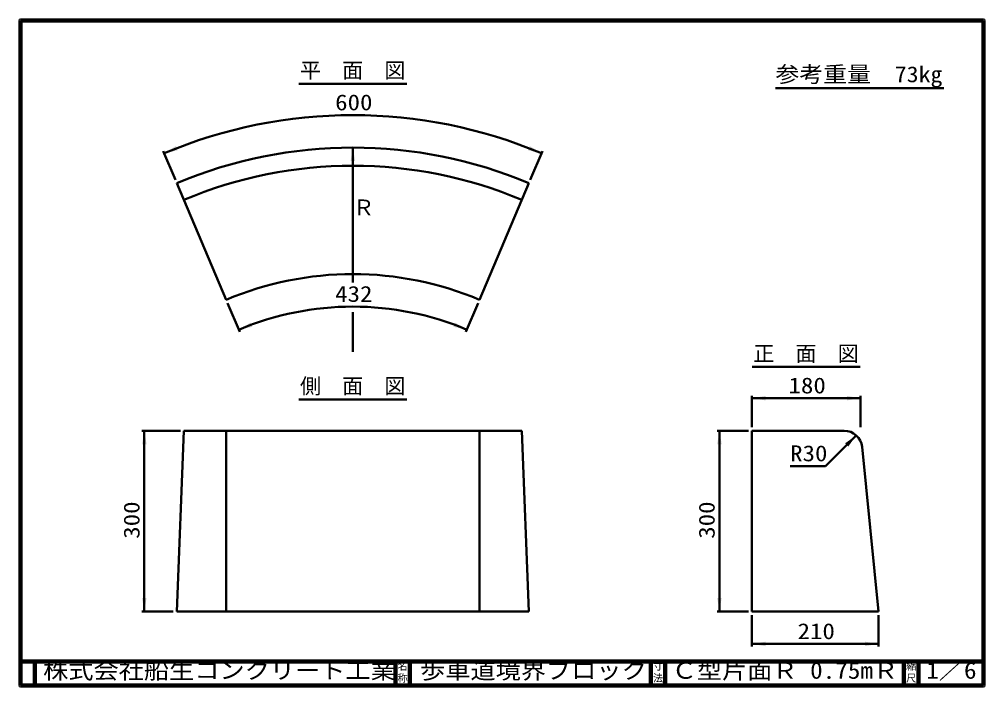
# Model space of a CAD drawing. Units: millimetres, scale not verified, with parts at other scales. Extents: x 100 to 4105, y 100 to 2870.
import ezdxf
from ezdxf.enums import TextEntityAlignment as Align

# ---------------------------------------------------------------- set-up
doc = ezdxf.new("R2010")
doc.units = ezdxf.units.MM
doc.header["$LTSCALE"] = 5
doc.layers.add('V-nasSTD', color=7, linetype='Continuous', lineweight=50)
doc.styles.add('ＭＳ ゴシック', font='')
doc.styles.get('ＭＳ ゴシック').set_extended_font_data('MS Gothic')

msp = doc.modelspace()

# ---------------------------------------------------------------- hatches: boundary and pattern name
at = {"layer": 'V-nasSTD'}
for points in [[(756.66, 2326.325), (701.019, 2313.833), (749.601, 2343.695)], [(1493.125, 2281.25), (1483.75, 2337.5), (1474.375, 2281.25)], [(2210.84, 2326.325), (2266.481, 2313.833), (2217.899, 2343.695)], [(1066.359, 1593.572), (1010.607, 1581.589), (1059.46, 1611.006)], [(1901.141, 1593.572), (1956.893, 1581.589), (1908.04, 1611.006)], [(3195.803, 1288.125), (3139.553, 1297.5), (3195.803, 1306.875)], [(3533.303, 1288.125), (3589.553, 1297.5), (3533.303, 1306.875)], [(627.966, 1106.25), (618.591, 1162.5), (609.216, 1106.25)], [(3013.928, 1106.25), (3004.553, 1162.5), (2995.178, 1106.25)], [(3538.859, 1096.705), (3572.004, 1143.109), (3525.601, 1109.963)], [(627.966, 468.75), (618.591, 412.5), (609.216, 468.75)], [(3013.928, 468.75), (3004.553, 412.5), (2995.178, 468.75)], [(3195.803, 286.875), (3139.553, 277.5), (3195.803, 268.125)], [(3608.303, 286.875), (3664.553, 277.5), (3608.303, 268.125)]]:
    msp.add_hatch(color=256, dxfattribs=at).paths.add_polyline_path(points)

# ---------------------------------------------------------------- linework, layer by layer
at = {"layer": 'V-nasSTD', "lineweight": 100}
for p, q in [((105, 2865), (105, 105)), ((4100, 2865), (105, 2865)), ((4100, 105), (4100, 2865)), ((105, 205), (4100, 205)), ((165, 205), (165, 105)), ((1660, 205), (1660, 105)), ((1720, 205), (1720, 105)), ((2720, 205), (2720, 105)), ((2780, 205), (2780, 105)), ((3770, 205), (3770, 105)), ((3830, 205), (3830, 105)), ((105, 105), (4100, 105))]:
    msp.add_line(p, q, dxfattribs=at)
at = {"layer": 'V-nasSTD'}
for p, q in [((1259.375, 2602.5), (1708.125, 2602.5)), ((3935, 2584.806), (3237, 2584.806)), ((697.125, 2323.043), (747.749, 2203.305)), ((1483.75, 2337.5), (1483.75, 1777.5)), ((2270.375, 2323.043), (2219.751, 2203.305)), ((753.591, 2189.489), (958.035, 1705.932)), ((2213.909, 2189.489), (2009.465, 1705.932)), ((963.877, 1692.116), (1014.501, 1572.378)), ((2003.623, 1692.116), (1952.999, 1572.378)), ((1483.75, 1655), (1483.75, 1490)), ((3140.178, 1427.5), (3588.928, 1427.5)), ((1259.375, 1292.5), (1708.125, 1292.5)), ((3139.553, 1307.5), (3139.553, 1177.5)), ((3139.553, 1297.5), (3589.553, 1297.5)), ((3589.553, 1307.5), (3589.553, 1177.5)), ((608.591, 1162.5), (768.591, 1162.5)), ((618.591, 412.5), (618.591, 1162.5)), ((782.797, 1162.5), (753.591, 412.5)), ((2184.703, 1162.5), (782.797, 1162.5)), ((958.035, 1162.5), (958.035, 412.5)), ((2009.465, 1162.5), (2009.465, 412.5)), ((2213.909, 412.5), (2184.703, 1162.5)), ((2994.553, 1162.5), (3124.553, 1162.5)), ((3004.553, 412.5), (3004.553, 1162.5)), ((3139.553, 1162.5), (3139.553, 412.5)), ((3521.679, 1162.5), (3139.553, 1162.5)), ((3444.725, 1015.83), (3572.004, 1143.109)), ((3596.307, 1094.963), (3664.553, 412.5)), ((3297.725, 1015.83), (3444.725, 1015.83)), ((608.591, 412.5), (738.591, 412.5)), ((753.591, 412.5), (2213.909, 412.5)), ((2994.553, 412.5), (3124.553, 412.5)), ((3139.553, 412.5), (3664.553, 412.5)), ((3139.553, 267.5), (3139.553, 397.5)), ((3664.553, 267.5), (3664.553, 397.5)), ((3139.553, 277.5), (3664.553, 277.5))]:
    msp.add_line(p, q, dxfattribs=at)
at = {"layer": 'V-nasSTD', "lineweight": 13}
msp.add_lwpolyline([(100, 100), (100, 2870), (4105, 2870), (4105, 100)], close=True, dxfattribs=at)
at = {"layer": 'V-nasSTD'}
for centre, radius, start, end in [((1483.75, 462.5), 2010, 67.08169, 112.91831), ((1483.75, 462.5), 1875, 67.08169, 112.91831), ((1483.75, 462.5), 1800, 67.08169, 112.91831), ((1483.75, 462.5), 1350, 67.08169, 112.91831), ((1483.75, 462.5), 1215, 67.08169, 112.91831), ((3521.679, 1087.5), 75, 5.71059, 90)]:
    msp.add_arc(centre, radius, start, end, dxfattribs=at)

# ---------------------------------------------------------------- texts
at = {"layer": 'V-nasSTD', "style": 'ＭＳ ゴシック'}
for s, height, p in [('平\u3000面\u3000図', 64.15, (1264.375, 2690)), ('正\u3000面\u3000図', 64.15, (3145.178, 1515)), ('側\u3000面\u3000図', 64.15, (1264.375, 1380)), ('名', 30.79, (1668.982, 200.999)), ('寸', 30.79, (2728.982, 200.999)), ('縮', 30.79, (3778.982, 200.999)), ('称', 30.79, (1668.976, 151.01)), ('法', 30.79, (2728.976, 151.01)), ('尺', 30.79, (3778.976, 151.01))]:
    msp.add_text(s, height=height, dxfattribs=at).set_placement(p, align=Align.TOP_LEFT)
at = {"layer": 'V-nasSTD', "style": 'ＭＳ ゴシック', "width": 1.1}
for s, height, p in [('参考重量\u300073kg', 65.98, (3237, 2674.806)), ('株式会社船生コンクリート工業', 69.65, (198.75, 202.5)), ('歩車道境界ブロック', 69.65, (1762.5, 202.5)), ('Ｃ型片面Ｒ 0.75mＲ', 69.65, (2806.25, 202.5)), ('1／6', 69.65, (3862.5, 202.582))]:
    msp.add_text(s, height=height, dxfattribs=at).set_placement(p, align=Align.TOP_LEFT)
at = {"layer": 'V-nasSTD', "style": 'ＭＳ ゴシック', "width": 1.15}
for s, p in [('600', (1410.25, 2472.5)), ('432', (1410.25, 1677.5)), ('180', (3291.053, 1297.5)), ('R30', (3297.725, 1015.83)), ('210', (3328.553, 277.5))]:
    msp.add_text(s, height=65.98, dxfattribs=at).set_placement(p, align=Align.BOTTOM_LEFT)
at = {"layer": 'V-nasSTD', "style": 'ＭＳ ゴシック'}
msp.add_text('Ｒ', height=65.98, dxfattribs=at).set_placement((1483.75, 2036.25), align=Align.BOTTOM_LEFT)
at = {"layer": 'V-nasSTD', "style": 'ＭＳ ゴシック', "width": 1.15}
for p in [(618.591, 714), (3004.553, 714)]:
    msp.add_text('300', height=65.98, rotation=90, dxfattribs=at).set_placement(p, align=Align.BOTTOM_LEFT)

doc.saveas('drawing.dxf')
